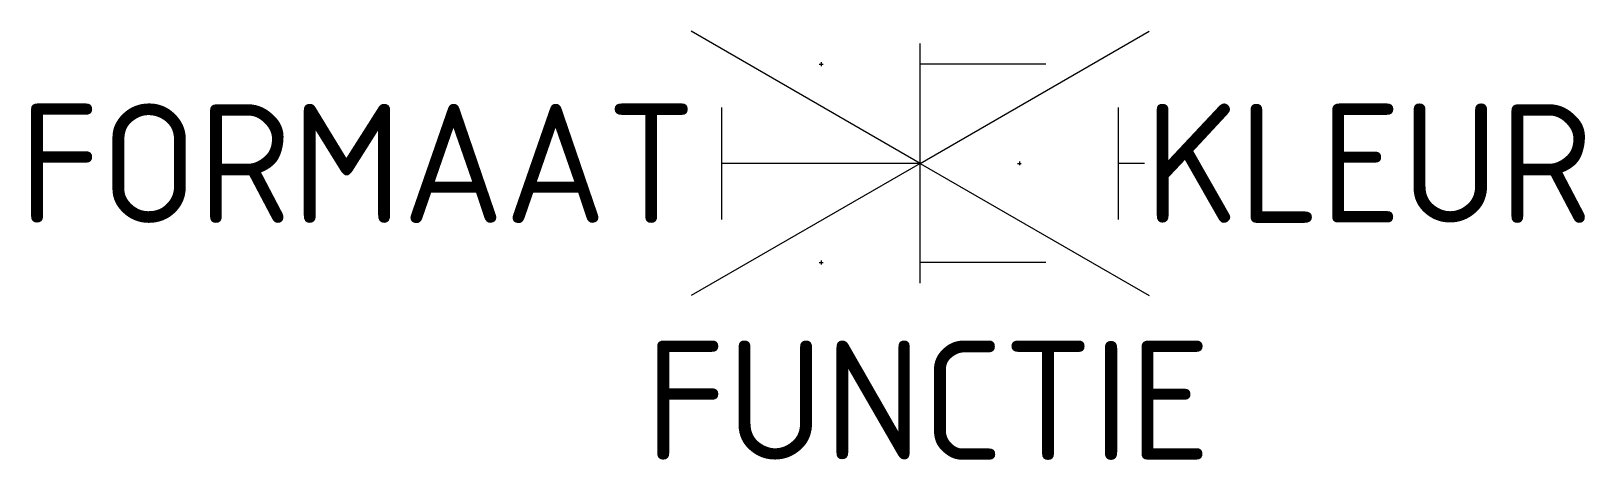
# Model space of a CAD drawing. Extents: x -13.5 to 10.1, y -4.5 to 2.
import ezdxf
from ezdxf.enums import TextEntityAlignment as Align

# ---------------------------------------------------------------- set-up
doc = ezdxf.new("R2010")
doc.units = 0
doc.styles.add('NLCS-ISO', font='NLCS-ISO.ttf')

msp = doc.modelspace()

# ---------------------------------------------------------------- linework, layer by layer
for p, q in [((0, 0), (-3.464, 2)), ((0, 0), (3.464, 2)), ((0, -1.81), (0, 1.81)), ((-1.529, 1.5), (-1.471, 1.5)), ((-1.5, 1.529), (-1.5, 1.471)), ((1.901, 1.5), (0, 1.5)), ((-3, -0.847), (-3, 0.847)), ((3, -0.847), (3, 0.847)), ((0, 0), (-3.464, -2)), ((0, 0), (-3, 0)), ((0, 0), (3.464, -2)), ((1.471, 0), (1.529, 0)), ((1.5, 0.029), (1.5, -0.029)), ((3.395, 0), (3, 0)), ((-1.529, -1.5), (-1.471, -1.5)), ((-1.5, -1.471), (-1.5, -1.529)), ((1.901, -1.5), (0, -1.5))]:
    msp.add_line(p, q)

# ---------------------------------------------------------------- texts
at = {"style": 'NLCS-ISO'}
msp.add_attdef('FORMAAT', text='60x60', height=1.8, dxfattribs=at).set_placement((-3.395, 0), align=Align.MIDDLE_RIGHT)
msp.add_attdef('KLEUR', text='G', height=1.8, dxfattribs=at).set_placement((3.395, 0), align=Align.MIDDLE_LEFT)
at = {"style": 'NLCS-ISO', "flags": 1}
msp.add_attdef('FUNCTIE', text='', height=1.8, dxfattribs=at).set_placement((0.116, -3.585), align=Align.MIDDLE_CENTER)

doc.saveas('drawing.dxf')
